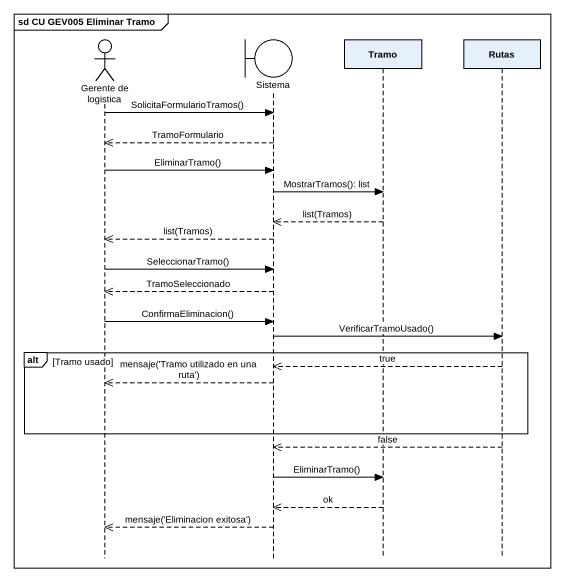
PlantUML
@startuml
mainframe sd CU GEV005 Eliminar Tramo
hide footbox
actor "Gerente de logistica" as Gerente_de_logistica
boundary Sistema
participant Tramo
participant Rutas

Gerente_de_logistica -> Sistema : SolicitaFormularioTramos()
Sistema -->> Gerente_de_logistica : TramoFormulario
Gerente_de_logistica -> Sistema : EliminarTramo()
Sistema -> Tramo : MostrarTramos(): list
Tramo -->> Sistema : list(Tramos)
Sistema -->> Gerente_de_logistica : list(Tramos)
Gerente_de_logistica -> Sistema : SeleccionarTramo()
Sistema -->> Gerente_de_logistica : TramoSeleccionado
Gerente_de_logistica -> Sistema : ConfirmaEliminacion()
Sistema -> Rutas : VerificarTramoUsado()
alt Tramo usado
  Rutas -->> Sistema : true
  Sistema -->> Gerente_de_logistica : mensaje('Tramo utilizado en una ruta')
end
Rutas -->> Sistema : false
Sistema -> Tramo : EliminarTramo()
Tramo -->> Sistema : ok
Sistema -->> Gerente_de_logistica : mensaje('Eliminacion exitosa')
@enduml
